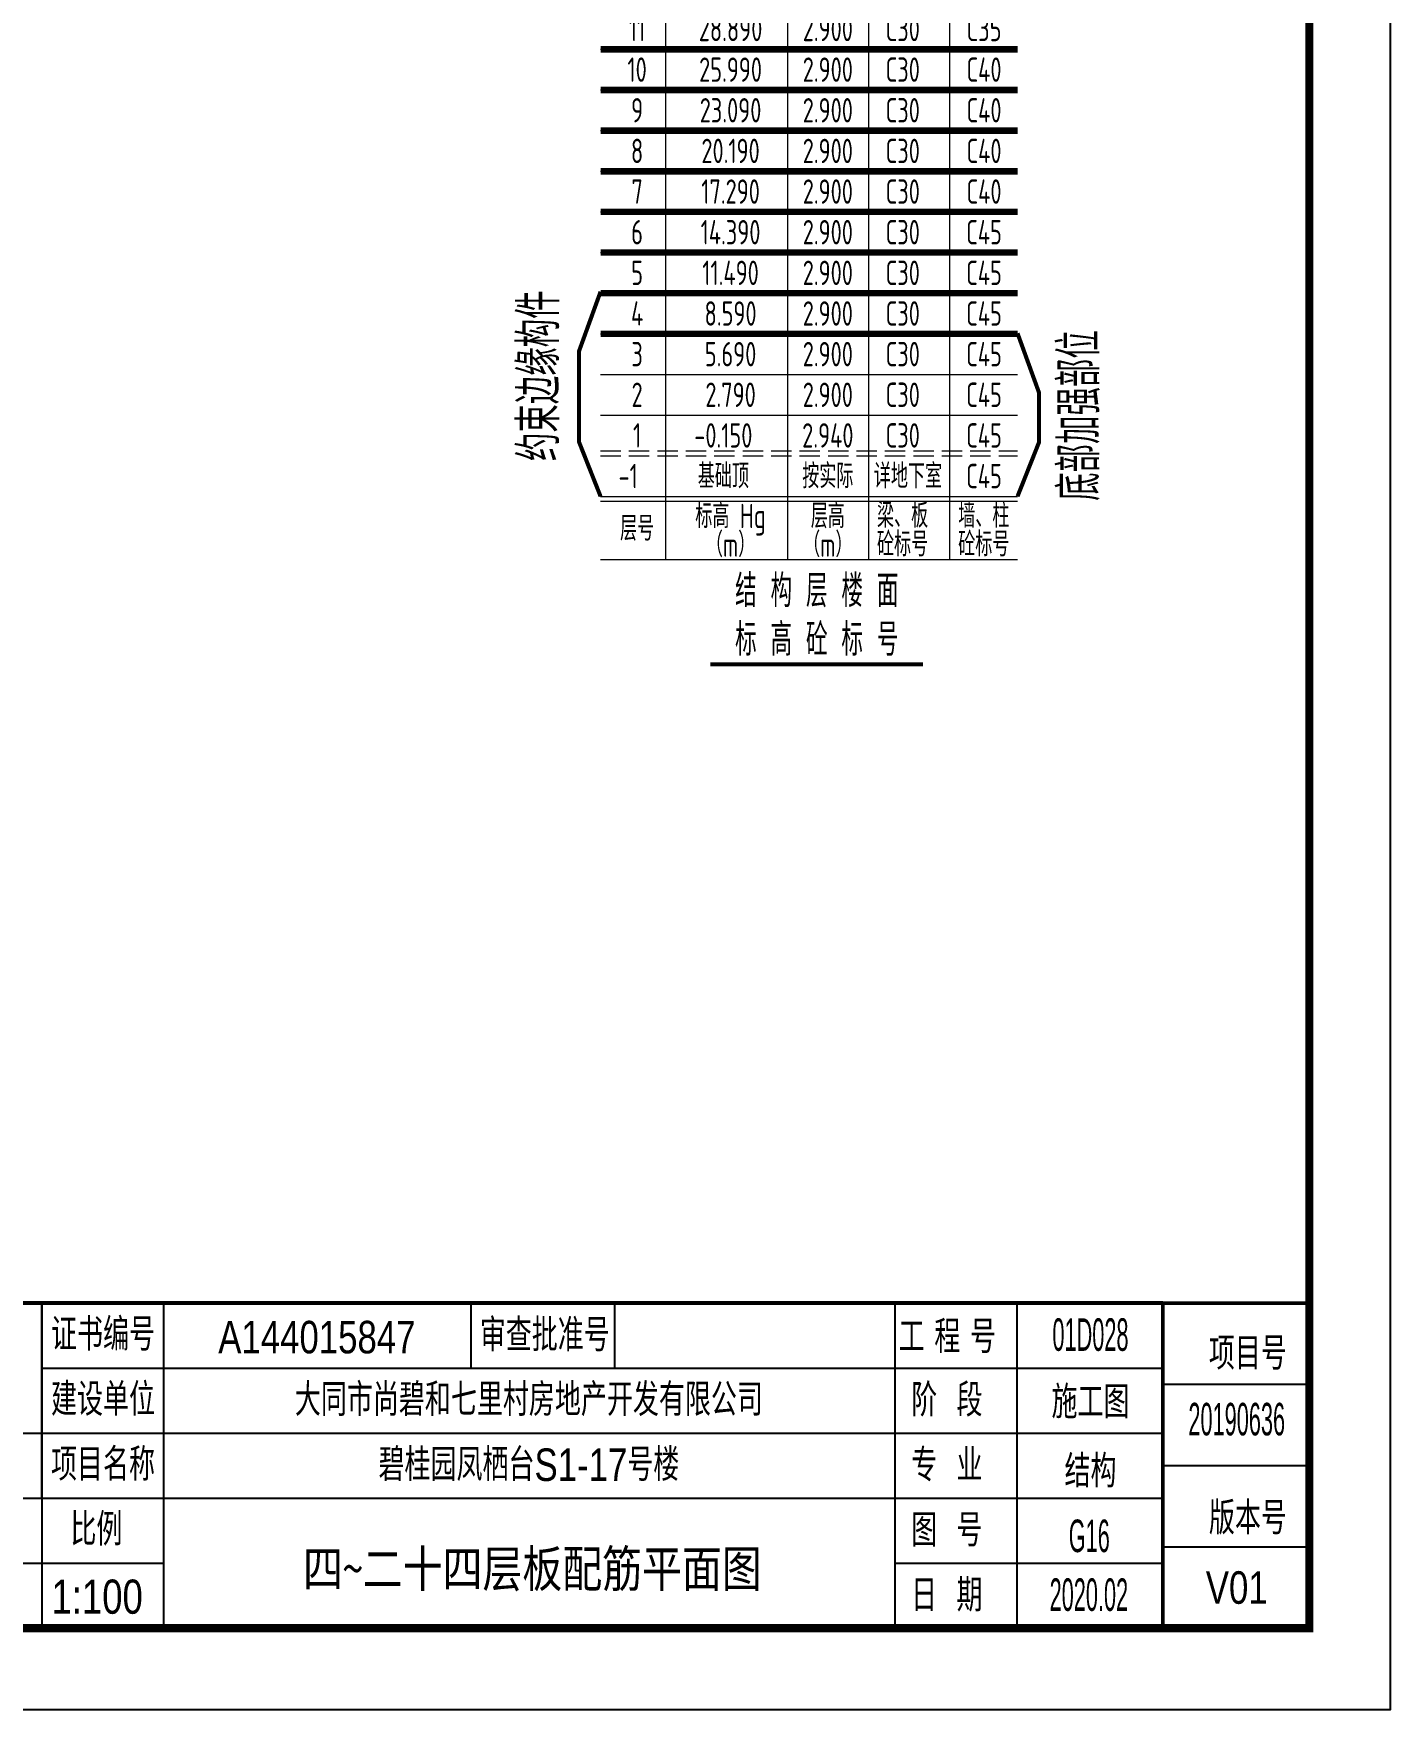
# Model space of a CAD drawing. Extents: x -129922 to 1190196, y -520662 to 139923.
# Drawn here: x 637375 to 654076, y -346984 to -326365 of the extents above; entities that cross this region are included whole.
import ezdxf
from ezdxf.enums import TextEntityAlignment as Align

# ---------------------------------------------------------------- set-up
doc = ezdxf.new("R2010")
doc.units = 0
doc.header["$LTSCALE"] = 1000
doc.header["$MEASUREMENT"] = 0
doc.linetypes.add('DASH', pattern=[0.35, 0.25, -0.1])
doc.layers.add('S-通用-TEXT', color=7, linetype='Continuous', lineweight=20)
doc.layers.add('Y-云图图框', color=7, linetype='Continuous')
doc.styles.add('_YT_Name', font='', dxfattribs={"width": 0.8})
doc.styles.add('_YT_Sign_Text', font='ros.shx', dxfattribs={"width": 0.8, "bigfont": 'hztxt.shx'})
doc.styles.get("Standard").update_dxf_attribs({"font": 'gbenor.shx', "bigfont": 'gbcbig.shx'})
doc.styles.add('TSSD_NORM', font='tssdeng.shx', dxfattribs={"width": 0.7, "bigfont": 'tssdchn.shx'})
doc.styles.add('TSSD_Rein', font='tssdeng.shx', dxfattribs={"width": 0.7, "bigfont": 'hztxt.shx'})
doc.styles.get('_YT_Name').set_extended_font_data('SimHei')

# ---------------------------------------------------------------- blocks, each defined once
blk = doc.blocks.new('ECMCTK_A1_横_单行图名--0')
for p, q in [((674.98, 50), (674.98, 26)), ((675, 50), (675, 10)), ((689.98, 50), (689.98, 10)), ((727.8, 50), (727.8, 42)), ((745.48, 50), (745.48, 42)), ((780, 50), (780, 10)), ((795, 50), (795, 10)), ((813, 50.01), (831, 50)), ((813, 50.01), (813, 10)), ((675, 42), (813, 42)), ((813, 40.01), (831, 40.01)), ((573, 34), (813, 34)), ((813, 30.01), (831, 30)), ((573, 26), (813, 26)), ((813, 20), (831, 20)), ((573, 18), (689.96, 18)), ((780, 18), (813, 18))]:
    blk.add_line(p, q)
at = {"color": 4}
blk.add_lwpolyline([(0, 0), (841, 0), (841, 594), (0, 594)], close=True, dxfattribs=at)
for points, const_width in [([(25, 10), (831, 10), (831, 584), (25, 584)], 1), ([(573, 10), (831, 10), (831, 50), (573, 50)], 0.45)]:
    blk.add_lwpolyline(points, close=True, dxfattribs=dict(const_width=const_width))
at = {"const_width": 0.45}
for points in [[(573, 10), (573, 50.01), (813, 50.01)], [(813, 50.01), (813, 10)]]:
    blk.add_lwpolyline(points, dxfattribs=at)
at = {"style": '_YT_Sign_Text', "width": 0.8}
for s, p in [('证书编号', (676.15, 44.14)), ('审查批准号', (728.91, 44.06)), ('工 程 号', (780.47, 43.85)), ('项目号', (818.65, 41.8)), ('建设单位', (676.15, 36.14)), ('阶  段', (782.01, 36.05)), ('项目名称', (676.15, 28.14)), ('专  业', (782.01, 28.05)), ('版本号', (818.65, 21.55)), ('比例', (678.54, 20.16)), ('图  号', (782.01, 20.05)), ('日  期', (782.01, 12.05))]:
    blk.add_text(s, height=4, dxfattribs=at).set_placement(p)
at = {"color": 80, "flags": 3}
for tag, height, p in [('YTHQINS', 3, (34.31, 585.5)), ('ECMCKEY', 3, (292.07, 288.23)), ('YTTQINS', 5.62, (848.03, 12.81)), ('YTFRAME', 3, (652.76, 5.84)), ('YTBARCODE_T1', 3, (749.78, 5.95))]:
    blk.add_attdef(tag, text='', height=height, dxfattribs=at).set_placement(p, align=Align.MIDDLE_CENTER)
for tag, height, style, width, p in [('证书编号', 4, '_YT_Sign_Text', 0.8, (708.87, 43.81)), ('审查批准号', 4, '_YT_Sign_Text', 0.8, (761.06, 43.81)), ('工程号', 4, '_YT_Sign_Text', 0.5, (804.08, 44.12)), ('设计单位', 6, '_YT_Name', 0.8, (623.75, 38.6)), ('建设单位', 4, '_YT_Sign_Text', 0.8, (734.96, 36.11)), ('阶段', 4, '_YT_Sign_Text', 0.8, (804.08, 35.81)), ('项目号', 4, '_YT_Sign_Text', 0.5, (822.08, 33.72)), ('项目名称', 4, '_YT_Sign_Text', 0.8, (734.96, 28.11)), ('专业', 4, '_YT_Sign_Text', 0.8, (804.08, 27.31)), ('图纸编号', 4, '_YT_Sign_Text', 0.5, (803.93, 19.36)), ('图纸名称', 4.5, '_YT_Name', 0.8, (735.39, 15.06)), ('版本号', 4, '_YT_Sign_Text', 0.8, (822.08, 13)), ('出图比例', 4.2, '_YT_Sign_Text', 0.8, (681.82, 11.78)), ('日期', 4, '_YT_Sign_Text', 0.5, (803.88, 12.13))]:
    blk.add_attdef(tag, text='', height=height, dxfattribs=dict(style=style, width=width)).set_placement(p, align=Align.CENTER)
at = {"style": '_YT_Sign_Text', "width": 0.8, "flags": 3}
for tag, p, height in [('{审定人}', (605.87, 26.45), 6.24), ('{校对人}', (658.35, 26.53), 6.24), ('[审定人]', (590.95, 27.81), 4.1), ('[校对人]', (642.23, 27.82), 4.1), ('{审核人}', (606.98, 18.44), 6.24), ('{设计人}', (658.48, 18.54), 6.24), ('[审核人]', (591.01, 19.76), 4.1), ('[设计人]', (642.47, 20.21), 4.1), ('[项目负责人]', (590.78, 12.01), 4.1), ('{项目负责人}', (608.28, 10.72), 6.24), ('{专业负责人}', (658.58, 10.36), 6.24), ('[专业负责人]', (642.74, 11.77), 4.1)]:
    blk.add_attdef(tag, p, '', height=height, dxfattribs=at)
at = {"color": 80, "flags": 3}
for tag, p in [('YTQRCODE', (551.04, 11.91)), ('YTBZSIT', (25, 10)), ('EXT_TK_LEFT', (25, 10))]:
    blk.add_attdef(tag, p, '', height=3, dxfattribs=at)
blk = doc.blocks.new('27F')
at = {"layer": 'S-通用-TEXT'}
for p, q in [((1009, 15068), (6141, 15068)), ((1809, 15068), (1809, 1293)), ((3309, 15068), (3309, 1293)), ((4309, 1293), (4309, 15068)), ((5309, 1293), (5309, 15068)), ((1009, 14568), (6141, 14568)), ((1009, 14068), (6141, 14068)), ((1009, 13568), (6141, 13568)), ((1009, 13068), (6141, 13068)), ((1009, 12568), (6141, 12568)), ((1009, 12068), (6141, 12068)), ((1009, 11568), (6141, 11568)), ((1009, 11068), (6141, 11068)), ((1009, 10568), (6141, 10568)), ((1009, 10068), (6141, 10068)), ((1009, 9568), (6141, 9568)), ((1009, 9068), (6141, 9068)), ((1009, 8568), (6141, 8568)), ((1009, 8068), (6141, 8068)), ((1009, 7568), (6141, 7568)), ((1009, 7068), (6141, 7068)), ((1009, 6568), (6141, 6568)), ((1009, 6068), (6141, 6068)), ((1009, 5568), (6141, 5568)), ((1009, 5068), (6141, 5068)), ((1009, 4568), (6141, 4568)), ((1009, 4068), (6141, 4068)), ((1009, 3568), (6141, 3568)), ((1009, 3068), (6141, 3068)), ((1009, 2068), (6141, 2068)), ((1009, 2007), (6141, 2007)), ((1009, 1293), (6141, 1293))]:
    blk.add_line(p, q, dxfattribs=at)
at = {"layer": 'S-通用-TEXT', "linetype": 'DASH'}
for p, q in [((1009, 2629), (6141, 2629)), ((1009, 2568), (6141, 2568)), ((1009, 2568), (6141, 2568)), ((1009, 2568), (6141, 2568))]:
    blk.add_line(p, q, dxfattribs=at)
at = {"layer": 'S-通用-TEXT'}
for points in [[(1009, 4586, 50, 50, 0), (744, 3854, 50, 50, 0), (745, 2735, 50, 50, 0), (1009, 2068, 0, 0, 0)], [(6141, 4074, 50, 50, 0), (6406, 3342, 50, 50, 0), (6406, 2735, 50, 50, 0), (6141, 2068, 0, 0, 0)]]:
    blk.add_lwpolyline(points, format="xyseb", dxfattribs=at)
at = {"layer": 'S-通用-TEXT', "const_width": 50}
blk.add_lwpolyline([(2361, 0), (4977, 0)], dxfattribs=at)
at = {"layer": 'S-通用-TEXT', "style": 'TSSD_Rein', "width": 0.7}
for s, p in [('屋面', (1459, 14818)), ('69.600', (2609, 14818)), ('C30', (4728, 14818)), ('C30', (5728, 14818)), ('24', (1459, 14318)), ('66.590', (2609, 14318)), ('2.900', (3806, 14318)), ('C30', (4728, 14318)), ('C30', (5728, 14318)), ('23', (1459, 13818)), ('63.690', (2609, 13818)), ('2.900', (3806, 13818)), ('C30', (4728, 13818)), ('C30', (5728, 13818)), ('22', (1459, 13318)), ('60.790', (2609, 13318)), ('2.900', (3806, 13318)), ('C30', (4728, 13318)), ('C30', (5728, 13318)), ('21', (1459, 12818)), ('57.890', (2609, 12818)), ('2.900', (3806, 12818)), ('C30', (4728, 12818)), ('C30', (5728, 12818)), ('20', (1459, 12318)), ('54.990', (2609, 12318)), ('2.900', (3806, 12318)), ('C30', (4728, 12318)), ('C30', (5728, 12318)), ('19', (1459, 11818)), ('52.090', (2609, 11818)), ('2.900', (3806, 11818)), ('C30', (4728, 11818)), ('C30', (5728, 11818)), ('18', (1459, 11318)), ('49.190', (2609, 11318)), ('2.900', (3806, 11318)), ('C30', (4728, 11318)), ('C30', (5728, 11318)), ('17', (1459, 10818)), ('46.290', (2609, 10818)), ('2.900', (3806, 10818)), ('C30', (4728, 10818)), ('C30', (5728, 10818)), ('16', (1459, 10318)), ('43.390', (2609, 10318)), ('2.900', (3806, 10318)), ('C30', (4728, 10318)), ('C30', (5728, 10318)), ('15', (1459, 9818)), ('40.490', (2609, 9818)), ('2.900', (3806, 9818)), ('C30', (4728, 9818)), ('C30', (5728, 9818)), ('14', (1459, 9318)), ('37.590', (2609, 9318)), ('2.900', (3806, 9318)), ('C30', (4728, 9318)), ('13', (1459, 8818)), ('34.690', (2609, 8818)), ('2.900', (3806, 8818)), ('C30', (4728, 8818)), ('12', (1459, 8318)), ('31.790', (2609, 8318)), ('2.900', (3806, 8318)), ('C30', (4728, 8318)), ('11', (1459, 7818)), ('28.890', (2609, 7818)), ('2.900', (3806, 7818)), ('C30', (4728, 7818)), ('10', (1459, 7318)), ('25.990', (2609, 7318)), ('2.900', (3806, 7318)), ('C30', (4728, 7318)), ('C40', (5728, 7318)), ('9', (1459, 6818)), ('23.090', (2609, 6818)), ('2.900', (3806, 6818)), ('C30', (4728, 6818)), ('C40', (5728, 6818)), ('8', (1459, 6318)), ('20.190', (2609, 6318)), ('2.900', (3806, 6318)), ('C30', (4728, 6318)), ('C40', (5728, 6318)), ('7', (1459, 5818)), ('17.290', (2609, 5818)), ('2.900', (3806, 5818)), ('C30', (4728, 5818)), ('C40', (5728, 5818)), ('6', (1459, 5318)), ('14.390', (2609, 5318)), ('2.900', (3806, 5318)), ('C30', (4728, 5318)), ('5', (1459, 4818)), ('11.490', (2609, 4818)), ('2.900', (3806, 4818)), ('C30', (4728, 4818)), ('4', (1459, 4318)), ('8.590', (2609, 4318)), ('2.900', (3806, 4318)), ('C30', (4728, 4318)), ('3', (1459, 3818)), ('5.690', (2609, 3818)), ('2.900', (3806, 3818)), ('C30', (4728, 3818)), ('2', (1459, 3318)), ('2.790', (2609, 3318)), ('2.900', (3806, 3318)), ('C30', (4728, 3318)), ('1', (1459, 2818)), ('-0.150', (2520, 2818)), ('2.940', (3806, 2818)), ('C30', (4728, 2818)), ('基础顶', (2520, 2318)), ('按实际', (3806, 2318)), ('详地下室', (4792, 2318)), ('-1', (1349, 2318)), ('标高 Hg', (2609, 1827)), ('层高', (3806, 1827)), ('梁、板', (4726, 1833)), ('墙、柱', (5726, 1833)), ('层号', (1459, 1674)), ('（m）', (2609, 1475)), ('（m）', (3806, 1475)), ('砼标号', (4726, 1480)), ('砼标号', (5726, 1480))]:
    blk.add_text(s, height=300, dxfattribs=at).set_placement(p, align=Align.MIDDLE_CENTER)
at = {"layer": 'S-通用-TEXT', "color": 6, "style": 'TSSD_Rein', "width": 0.7}
for s, p in [('C35', (5728, 9318)), ('C35', (5728, 8818)), ('C35', (5728, 8318)), ('C35', (5728, 7818)), ('C45', (5728, 5318)), ('C45', (5728, 4818)), ('C45', (5728, 4318)), ('C45', (5728, 3818)), ('C45', (5728, 3318)), ('C45', (5728, 2818)), ('C45', (5728, 2318))]:
    blk.add_text(s, height=300, dxfattribs=at).set_placement(p, align=Align.MIDDLE_CENTER)
at = {"layer": 'S-通用-TEXT', "color": 7, "style": 'TSSD_Rein', "width": 0.7}
for s, p in [('约束边缘构件', (500, 2502)), ('底部加强部位', (7150, 2013))]:
    blk.add_text(s, height=500, rotation=90, dxfattribs=at).set_placement(p)
at = {"layer": 'S-通用-TEXT', "style": 'TSSD_NORM', "width": 0.7}
for s, p in [('结 构 层 楼 面 ', (2665, 706)), ('标 高 砼 标 号', (2665, 106))]:
    blk.add_text(s, height=400, dxfattribs=at).set_placement(p)
blk = doc.blocks.new('24F')
at = {"layer": 'S-通用-TEXT'}
blk.add_blockref('27F', (0, 0), dxfattribs=at)

msp = doc.modelspace()

# ---------------------------------------------------------------- linework, layer by layer
at = {"layer": 'S-通用-TEXT', "const_width": 80}
for points in [[(644354.2, -326559.9), (649486.1, -326559.9)], [(644354.2, -327059.9), (649486.1, -327059.9)], [(644354.2, -327559.9), (649486.1, -327559.9)], [(644354.2, -328059.9), (649486.1, -328059.9)], [(644354.2, -328559.9), (649486.1, -328559.9)], [(644354.2, -329059.9), (649486.1, -329059.9)], [(644354.2, -329559.9), (649486.1, -329559.9)], [(644354.2, -330059.9), (649486.1, -330059.9)]]:
    msp.add_lwpolyline(points, dxfattribs=at)

# ---------------------------------------------------------------- block references
at = {"layer": 'S-通用-TEXT'}
msp.add_blockref('24F', (643345.1, -334127.7), dxfattribs=at)
at = {"layer": 'Y-云图图框'}
ref = msp.add_blockref('ECMCTK_A1_横_单行图名--0', (569976.1, -346984.2), dxfattribs=dict(at, xscale=100, yscale=100, zscale=100))
ref.add_attrib('图纸编号', 'G16', dxfattribs={"layer": '0', "height": 400, "style": '_YT_Sign_Text', "width": 0.5}).set_placement((650368.9, -345047.9), align=Align.CENTER)
ref.add_attrib('图纸名称', '四~二十四层板配筋平面图', dxfattribs={"layer": '0', "height": 450, "style": '_YT_Name', "width": 0.8}).set_placement((643515, -345477.8), align=Align.CENTER)
ref.add_attrib('版本号', 'V01', dxfattribs={"layer": '0', "height": 400, "style": '_YT_Sign_Text', "width": 0.8}).set_placement((652183.8, -345684), align=Align.CENTER)
ref.add_attrib('项目名称', '碧桂园凤栖台S1-17号楼', dxfattribs={"layer": '0', "height": 400, "style": '_YT_Sign_Text', "width": 0.8}).set_placement((643472.1, -344172.8), align=Align.CENTER)
ref.add_attrib('出图比例', '1:100', dxfattribs={"layer": '0', "height": 420, "style": '_YT_Sign_Text', "width": 0.8}).set_placement((638158.5, -345806), align=Align.CENTER)
ref.add_attrib('工程号', '01D028', dxfattribs={"layer": '0', "height": 400, "style": '_YT_Sign_Text', "width": 0.5}).set_placement((650383.7, -342571.9), align=Align.CENTER)
ref.add_attrib('阶段', '施工图', dxfattribs={"layer": '0', "height": 400, "style": '_YT_Sign_Text', "width": 0.8}).set_placement((650383.7, -343402.8), align=Align.CENTER)
ref.add_attrib('专业', '结构', dxfattribs={"layer": '0', "height": 400, "style": '_YT_Sign_Text', "width": 0.8}).set_placement((650383.7, -344253.2), align=Align.CENTER)
ref.add_attrib('日期', '2020.02', dxfattribs={"layer": '0', "height": 400, "style": '_YT_Sign_Text', "width": 0.5}).set_placement((650364, -345771.3), align=Align.CENTER)
ref.add_attrib('项目号', '20190636', dxfattribs={"layer": '0', "height": 400, "style": '_YT_Sign_Text', "width": 0.5}).set_placement((652183.8, -343612.1), align=Align.CENTER)
ref.add_attrib('建设单位', '大同市尚碧和七里村房地产开发有限公司', dxfattribs={"layer": '0', "height": 400, "style": '_YT_Sign_Text', "width": 0.8}).set_placement((643472.1, -343372.8), align=Align.CENTER)
ref.add_attrib('证书编号', 'A144015847', dxfattribs={"layer": '0', "height": 400, "style": '_YT_Sign_Text', "width": 0.8}).set_placement((640862.6, -342603), align=Align.CENTER)

doc.saveas('drawing.dxf')
